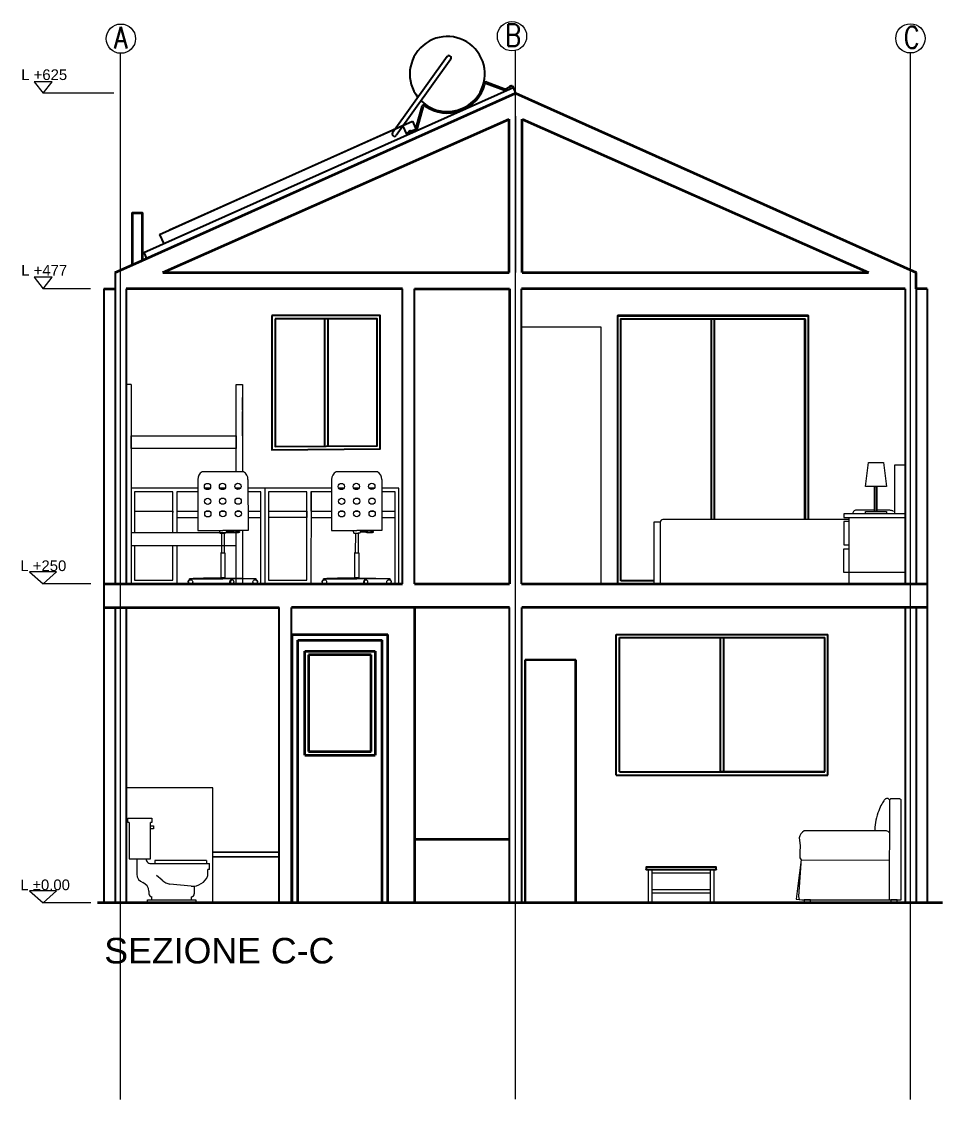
# Model space of a CAD drawing. Header units: inches. Extents: x -36 to 65, y 6 to 43.
# Drawn here: x -35.8 to -28.59, y 34.82 to 43.25 of the extents above; entities that cross this region are included whole.
import ezdxf

# ---------------------------------------------------------------- set-up
doc = ezdxf.new("R2010")
doc.units = ezdxf.units.IN
doc.header["$MEASUREMENT"] = 0
for name, color, linetype, lineweight in [('A-ANNO-SYMB', 3, 'Continuous', 18), ('A-ANNO-TEXT', 3, 'Continuous', 18), ('A-DETL-MBND', 7, 'Continuous', 18), ('A-DETL-MCUT', 7, 'Continuous', 25), ('A-ELEV-MBE1', 7, 'Continuous', 35), ('A-ELEV-MBE2', 4, 'Continuous', 25), ('A-FURN', 8, 'Continuous', 18), ('A-SECT-MCUT', 7, 'Continuous', 25)]:
    doc.layers.add(name, color=color, linetype=linetype, lineweight=lineweight)
doc.styles.add('ARCH', font='txt')
doc.styles.add('E-ROMANS', font='romans.shx', dxfattribs={"width": 0.8})
doc.styles.get("Standard").update_dxf_attribs({"font": 'arial.ttf'})

# ---------------------------------------------------------------- blocks, each defined once
blk = doc.blocks.new('15STOI06')
for p, q in [((0, 28), (8, 28)), ((0, 26.5), (0, 28)), ((0.5, 26.5), (0, 26.5)), ((0.5, 26.5), (0.5, 14.5)), ((8, 26.5), (7.5, 26.5)), ((7.5, 14.5), (7.5, 26.5)), ((7.5, 25.5), (8.5, 25.5)), ((8, 28), (8, 26.5)), ((8.5, 25.5), (8.5, 24.5)), ((8.5, 24.5), (7.5, 24.5)), ((0.5, 14.5), (7.5, 14.5)), ((3, 14.5), (3, 9.5)), ((8, 13), (27, 13)), ((26, 14), (9, 14)), ((9, 14), (9, 13)), ((26, 14), (26, 13)), ((26.5, 9), (26.5, 11)), ((27, 11), (26.5, 11)), ((27, 11), (27, 13)), ((11.354315, 7.454738), (9.5, 9)), ((7, 3.843146), (7, 3)), ((21, 5.5), (13.959358, 6.192767)), ((22, 5.5), (22, 3)), ((6.5, 0), (6.5, 1)), ((6.5, 1), (22.5, 1)), ((8, 1), (8, 2)), ((21, 2), (21, 1)), ((22.5, 1), (22.5, 0))]:
    blk.add_line(p, q)
for centre, radius, start, end in [((7.75, 14.75), 1.767767, 188.130102, 278.130102), ((6, 9.5), 3, 180, 250.528779), ((15.195421, 12.064065), 6, 230.194429, 258.111342), ((21.328172, 11.05573), 5.565414, 266.619522, 338.322863), ((4, 3.843146), 3, 0, 70.528779), ((8, 3), 1, 180, 270), ((21, 3), 1, 270, 0)]:
    blk.add_arc(centre, radius, start, end)
at = {"style": 'ARCH', "flags": 3}
blk.add_attdef('ITEM', (0, -9), '', height=6, dxfattribs=at)
blk = doc.blocks.new('族几何图形组合_2633-Back')
at = {"layer": ''}
for p, q in [((-450, 459), (-450, 431)), ((449, 460), (-449, 460)), ((-449, 430), (449, 430)), ((450, 431), (450, 459))]:
    blk.add_line(p, q, dxfattribs=at)
for points, knots in [([(-450, 459), (-450, 459), (-450, 459), (-450, 459), (-450, 460), (-450, 460), (-450, 460), (-449, 460), (-449, 460), (-449, 460)], [0, 0, 0, 0, 0.1666667, 0.3333333, 0.4583333, 0.5833333, 0.6666667, 0.75, 0.8333294, 0.8333294, 0.8333294, 0.8333294]), ([(-449, 430), (-449, 430), (-449, 430), (-450, 430), (-450, 430), (-450, 430), (-450, 430), (-450, 431), (-450, 431), (-450, 431)], [0.1666695, 0.1666695, 0.1666695, 0.1666695, 0.25, 0.3333333, 0.4166667, 0.5, 0.6666667, 0.8333333, 1, 1, 1, 1]), ([(449, 460), (449, 460), (449, 460), (450, 460), (450, 460), (450, 460), (450, 459), (450, 459), (450, 459), (450, 459)], [-0.8333294, -0.8333294, -0.8333294, -0.8333294, -0.75, -0.6666667, -0.5833333, -0.4583333, -0.3333333, -0.1666667, 0, 0, 0, 0]), ([(450, 431), (450, 431), (450, 431), (450, 430), (450, 430), (450, 430), (450, 430), (449, 430), (449, 430), (449, 430)], [-1, -1, -1, -1, -0.8333333, -0.6666667, -0.5, -0.4166667, -0.3333333, -0.25, -0.1666695, -0.1666695, -0.1666695, -0.1666695])]:
    blk.add_open_spline(points, degree=3, knots=knots, dxfattribs=at)
for points in [[(-449, 460), (-449, 460), (-449, 460), (-449, 460)], [(-449, 430), (-449, 430), (-449, 430), (-449, 430)], [(449, 460), (449, 460), (449, 460), (449, 460)], [(449, 430), (449, 430), (449, 430), (449, 430)]]:
    blk.add_open_spline(points, degree=3, dxfattribs=at)
blk = doc.blocks.new('族几何图形组合_2780-Right')
at = {"layer": ''}
for p, q in [((-400, 0), (-400, 1920)), ((-400, 1920), (0, 1920)), ((-399, 1919), (-400, 1920)), ((-399, 1919), (-399, 1)), ((-1, 1919), (-399, 1919)), ((0, 1920), (-1, 1919)), ((-1, 1), (-1, 1919)), ((0, 1920), (0, 0)), ((-400, 0), (-399, 1)), ((0, 0), (-400, 0)), ((-399, 1), (-1, 1)), ((0, 0), (-1, 1))]:
    blk.add_line(p, q, dxfattribs=at)

msp = doc.modelspace()

# ---------------------------------------------------------------- linework, layer by layer
for p, q in [((-32.8183, 38.8501), (-32.8183, 41.1601)), ((-32.7233, 38.8501), (-32.7233, 41.1601))]:
    msp.add_line(p, q)
at = {"layer": 'A-ANNO-SYMB'}
for p, q in [((-31.9319, 34.8196), (-31.9319, 43.0262)), ((-35.0227, 34.817), (-35.0228, 43.0006)), ((-28.8408, 34.817), (-28.8408, 43.0006)), ((-35.0758, 42.6901), (-35.63, 42.6901)), ((-35.2593, 41.1601), (-35.63, 41.1601)), ((-35.2567, 38.8519), (-35.63, 38.8519)), ((-35.2567, 36.3551), (-35.63, 36.3551))]:
    msp.add_line(p, q, dxfattribs=at)
for points in [[(-35.7005, 42.7798), (-35.63, 42.6901), (-35.5594, 42.7798)], [(-35.7005, 41.2497), (-35.63, 41.1601), (-35.5594, 41.2497)], [(-35.7356, 38.9458), (-35.63, 38.8519), (-35.5244, 38.9458)], [(-35.7356, 36.449), (-35.63, 36.3551), (-35.5244, 36.449)]]:
    msp.add_lwpolyline(points, close=True, dxfattribs=at)
for centre in [(-35.0211, 43.1166), (-31.9603, 43.136), (-28.8421, 43.1191)]:
    msp.add_circle(centre, 0.1146, dxfattribs=at)
at = {"layer": 'A-DETL-MBND'}
msp.add_line((-31.9319, 42.509), (-31.9319, 41.2873), dxfattribs=at)
at = {"layer": 'A-DETL-MCUT'}
for p, q in [((-35.0665, 41.2873), (-35.0663, 38.8501)), ((-35.1533, 41.1601), (-35.1533, 38.8501)), ((-34.9793, 41.1601), (-34.9793, 38.8501)), ((-28.8843, 41.1601), (-28.8843, 38.8501)), ((-28.7973, 41.1601), (-28.7973, 38.8501)), ((-28.7103, 41.1601), (-28.7103, 38.6651)), ((-35.1533, 38.8501), (-35.1533, 36.3551)), ((-35.0663, 38.6651), (-35.0663, 36.3551)), ((-34.9793, 38.6651), (-34.9793, 36.3551)), ((-28.8843, 38.6651), (-28.8843, 36.3551)), ((-28.7973, 38.6651), (-28.7973, 36.3551)), ((-28.7103, 38.6651), (-28.7103, 36.3551))]:
    msp.add_line(p, q, dxfattribs=at)
at = {"layer": 'A-DETL-MCUT', "color": 1}
for p, q in [((-31.1441, 37.3551), (-31.1441, 38.4551)), ((-31.1441, 37.3551), (-31.1441, 38.4551)), ((-31.1441, 38.4551), (-29.488, 38.4551)), ((-31.1191, 38.4551), (-29.488, 38.4551)), ((-31.1191, 37.3801), (-31.1191, 38.4301)), ((-31.1191, 38.4301), (-29.513, 38.4301)), ((-30.3287, 37.3801), (-30.3287, 38.4301)), ((-30.3037, 37.3801), (-30.3037, 38.4301)), ((-29.513, 37.3801), (-29.513, 38.4301)), ((-29.488, 37.3551), (-29.488, 38.4551)), ((-31.1191, 37.3801), (-29.513, 37.3801)), ((-31.1191, 37.3801), (-30.3162, 37.3801)), ((-30.3162, 37.3801), (-30.3287, 37.3801)), ((-30.3162, 37.3801), (-30.3037, 37.3801)), ((-29.513, 37.3801), (-30.3159, 37.3801)), ((-31.1441, 37.3551), (-29.488, 37.3551))]:
    msp.add_line(p, q, dxfattribs=at)
at = {"layer": 'A-ELEV-MBE1'}
for p, q in [((-34.9301, 41.3483), (-31.9319, 42.6902)), ((-31.9319, 42.6902), (-28.7973, 41.2873)), ((-34.6921, 41.2873), (-31.9819, 42.4869)), ((-31.9819, 41.2873), (-31.9819, 42.4869)), ((-31.8819, 42.4869), (-29.1717, 41.2873)), ((-31.8819, 41.2873), (-31.8819, 42.4869)), ((-35.0665, 41.2873), (-34.9301, 41.3483)), ((-34.6921, 41.2873), (-31.9819, 41.2873)), ((-31.8819, 41.2873), (-29.1717, 41.2873)), ((-28.7973, 41.1601), (-28.7973, 41.2873)), ((-35.1533, 41.1601), (-35.0665, 41.1601)), ((-34.9793, 41.1601), (-34.9793, 41.1601)), ((-32.8183, 41.1601), (-34.9793, 41.1601)), ((-32.7233, 41.1601), (-31.9804, 41.1601)), ((-31.9804, 41.1601), (-31.9804, 38.8501)), ((-28.8843, 41.1601), (-31.8853, 41.1601)), ((-28.7103, 41.1601), (-28.7973, 41.1601)), ((-35.1533, 38.8501), (-32.8183, 38.8501)), ((-32.7233, 38.8501), (-31.9804, 38.8501)), ((-31.8853, 38.8501), (-28.7103, 38.8501)), ((-35.1533, 38.6651), (-33.7815, 38.6651)), ((-31.9792, 38.6651), (-33.6865, 38.6651)), ((-28.7103, 38.6651), (-31.8844, 38.6651)), ((-28.5918, 36.355), (-35.2047, 36.355))]:
    msp.add_line(p, q, dxfattribs=at)
at = {"layer": 'A-ELEV-MBE1', "color": 1}
for p, q in [((-31.1329, 40.9501), (-29.6431, 40.9502)), ((-29.6683, 40.9201), (-29.6682, 39.3551)), ((-33.6823, 38.4551), (-32.9323, 38.4551)), ((-33.6823, 38.4551), (-33.6823, 36.3551)), ((-33.6373, 36.3551), (-33.6373, 38.4101)), ((-33.6373, 38.4101), (-32.9773, 38.4101)), ((-32.9773, 36.3551), (-32.9773, 38.4101)), ((-32.9323, 36.3551), (-32.9323, 38.4551)), ((-33.5823, 37.5101), (-33.5823, 38.3251)), ((-33.5823, 38.3251), (-33.0323, 38.3251)), ((-33.0623, 38.2951), (-33.5523, 38.2951)), ((-33.5523, 38.2951), (-33.5523, 37.5401)), ((-33.0623, 37.5401), (-33.0623, 38.2951)), ((-33.0323, 38.3251), (-33.0323, 37.5101)), ((-33.5823, 37.5101), (-33.5823, 37.5401)), ((-33.5523, 37.5401), (-33.0623, 37.5401)), ((-33.5823, 37.5101), (-33.0323, 37.5101))]:
    msp.add_line(p, q, dxfattribs=at)
at = {"layer": 'A-ELEV-MBE1', "color": 220}
for p, q in [((-32.7233, 38.6651), (-32.7233, 36.3551)), ((-31.9794, 36.8506), (-32.7233, 36.8506))]:
    msp.add_line(p, q, dxfattribs=at)
at = {"layer": 'A-ELEV-MBE1'}
msp.add_lwpolyline([(-34.9301, 41.3483), (-34.9301, 41.3483), (-34.9301, 41.7546), (-34.8551, 41.7546), (-34.8551, 41.3819)], dxfattribs=at)
at = {"layer": 'A-ELEV-MBE2'}
for p, q in [((-32.4678, 42.9769), (-32.8945, 42.3806)), ((-32.4391, 42.9559), (-32.8656, 42.3597)), ((-32.16, 42.7656), (-32.028, 42.7152)), ((-32.1558, 42.7764), (-32.0238, 42.726)), ((-31.9569, 42.7464), (-32.0011, 42.7266)), ((-31.9779, 42.7376), (-31.9805, 42.7433)), ((-31.9802, 42.744), (-31.9668, 42.75)), ((-31.9749, 42.7389), (-31.9775, 42.7446)), ((-31.9691, 42.7484), (-31.9665, 42.7427)), ((-31.9661, 42.7497), (-31.9636, 42.744)), ((-31.9569, 42.7464), (-31.9522, 42.7358)), ((-32.7114, 42.4204), (-32.6639, 42.5879)), ((-32.7003, 42.4172), (-32.6526, 42.5849)), ((-32.7279, 42.4014), (-32.7883, 42.3743)), ((-32.7883, 42.3743), (-32.7836, 42.3638)), ((-32.7883, 42.3743), (-32.7836, 42.3638)), ((-32.7655, 42.3851), (-32.7681, 42.3908)), ((-32.7678, 42.3915), (-32.7544, 42.3975)), ((-32.7625, 42.3865), (-32.7651, 42.3922)), ((-32.7567, 42.3959), (-32.7541, 42.3902)), ((-32.7537, 42.3973), (-32.7511, 42.3915))]:
    msp.add_line(p, q, dxfattribs=at)
at = {"layer": 'A-ELEV-MBE2', "color": 1}
for p, q in [((-33.4274, 40.9251), (-33.4274, 39.9283)), ((-33.4024, 40.9251), (-33.4024, 39.9283)), ((-30.8489, 38.8751), (-31.1078, 38.8751))]:
    msp.add_line(p, q, dxfattribs=at)
at = {"layer": 'A-ELEV-MBE2'}
for points in [[(-34.8407, 41.4431), (-31.9522, 42.7358)], [(-31.9522, 42.7358), (-31.9319, 42.6902)], [(-34.7185, 41.5854), (-32.8162, 42.4368)], [(-34.7185, 41.5854), (-32.8162, 42.4368)], [(-34.6416, 41.6199), (-32.7393, 42.4712)], [(-32.8162, 42.4368), (-32.7836, 42.3638)], [(-32.8162, 42.4368), (-32.7836, 42.3638)], [(-32.7393, 42.4712), (-32.7066, 42.3982)], [(-34.7185, 41.5854), (-34.6859, 41.5124)], [(-34.7185, 41.5854), (-34.6859, 41.5124)], [(-34.8407, 41.4431), (-34.8203, 41.3975)]]:
    msp.add_lwpolyline(points, dxfattribs=at)
at = {"layer": 'A-ELEV-MBE2', "color": 1}
for points in [[(-33.8384, 40.9501), (-33.8384, 39.9001), (-32.9914, 39.9065), (-32.9914, 40.9501)], [(-33.8134, 40.9251), (-33.8134, 39.9253), (-33.0164, 39.9313), (-33.0164, 40.9251)]]:
    msp.add_lwpolyline(points, close=True, dxfattribs=at)
for points in [[(-31.1329, 38.8501), (-31.1329, 40.9501), (-29.6433, 40.9502), (-29.6432, 39.3551)], [(-31.1078, 38.8751), (-31.1079, 40.9251), (-29.6683, 40.9252), (-29.6682, 39.3551)], [(-30.402, 40.9201), (-30.4016, 39.7104), (-30.4015, 39.3551)], [(-30.3764, 39.3551), (-30.3764, 39.7104), (-30.3765, 40.9201)]]:
    msp.add_lwpolyline(points, dxfattribs=at)
at = {"layer": 'A-ELEV-MBE2'}
for centre, radius, start, end in [((-32.4664, 42.84), 0.2936, 225.56838, 218.43727), ((-32.4534, 42.9665), 0.0178, 323.50184, 144.71841), ((-32.4664, 42.84), 0.3052, 235.35032, 344.88562), ((-32.1633, 42.7569), 0.0208, 69.11012, 160.19507), ((-32.1633, 42.7569), 0.00927, 69.13934, 157.43176), ((-32.0132, 42.7538), 0.0414, 249.11012, 294.11012), ((-32.0132, 42.7538), 0.0298, 249.11012, 294.11012), ((-31.98, 42.7435), 0.000537, 114.11012, 204.11012), ((-31.978, 42.7444), 0.000537, 24.11012, 114.11012), ((-31.9774, 42.7378), 0.000537, 204.11012, 294.11012), ((-31.977, 42.7449), 0.000537, 114.11012, 204.11012), ((-31.9754, 42.7387), 0.000537, 294.11012, 24.11012), ((-31.9744, 42.7391), 0.000537, 204.11012, 294.11012), ((-31.9696, 42.7482), 0.000537, 24.11012, 114.11012), ((-31.9686, 42.7486), 0.000537, 114.11012, 204.11012), ((-31.9666, 42.7495), 0.000537, 24.11012, 114.11012), ((-31.967, 42.7425), 0.000537, 294.11012, 24.11012), ((-31.966, 42.7429), 0.000537, 204.11012, 294.11012), ((-31.964, 42.7438), 0.000537, 294.11012, 24.11012), ((-32.6443, 42.5808), 0.0208, 59.88941, 159.99153), ((-32.6443, 42.5808), 0.00926, 62.30828, 153.62295), ((-32.8801, 42.3702), 0.0178, 144.11012, 325.07999), ((-32.7676, 42.3911), 0.000537, 114.11012, 204.11012), ((-32.7656, 42.3919), 0.000537, 24.11012, 114.11012), ((-32.765, 42.3853), 0.000537, 204.11012, 294.11012), ((-32.7646, 42.3924), 0.000537, 114.11012, 204.11012), ((-32.763, 42.3862), 0.000537, 294.11012, 24.11012), ((-32.762, 42.3867), 0.000537, 204.11012, 294.11012), ((-32.7572, 42.3957), 0.000537, 24.11012, 114.11012), ((-32.7562, 42.3961), 0.000537, 114.11012, 204.11012), ((-32.7542, 42.397), 0.000537, 24.11012, 114.11012), ((-32.7546, 42.39), 0.000537, 294.11012, 24.11012), ((-32.7536, 42.3904), 0.000537, 204.11012, 294.11012), ((-32.7516, 42.3913), 0.000537, 294.11012, 24.11012), ((-32.7401, 42.4285), 0.0298, 294.11012, 344.11012), ((-32.7401, 42.4285), 0.0414, 294.11012, 344.11012)]:
    msp.add_arc(centre, radius, start, end, dxfattribs=at)
at = {"layer": 'A-FURN'}
for p, q in [((-31.2623, 40.8601), (-31.8853, 40.8601)), ((-31.2623, 38.8501), (-31.2623, 40.8601)), ((-34.9413, 40.4101), (-34.9793, 40.4101)), ((-34.9413, 40.4101), (-34.9413, 38.8501)), ((-34.1182, 39.727), (-34.1182, 40.4101)), ((-34.1182, 40.4101), (-34.0682, 40.4101)), ((-34.0682, 40.4101), (-34.0682, 39.727)), ((-34.0682, 40.1001), (-34.0682, 40.2001)), ((-34.0682, 39.9001), (-34.0682, 39.727)), ((-34.0608, 39.727), (-34.3848, 39.727)), ((-33.0135, 39.727), (-33.3374, 39.727)), ((-28.8843, 39.7801), (-28.968, 39.7801)), ((-28.968, 39.7801), (-28.968, 39.4001)), ((-33.3721, 39.6001), (-33.8947, 39.6001)), ((-33.2748, 39.6001), (-33.3169, 39.6001)), ((-33.1576, 39.6001), (-33.1991, 39.6001)), ((-33.0368, 39.6001), (-33.078, 39.6001)), ((-32.8452, 38.8501), (-32.8452, 39.6001)), ((-29.1223, 39.4276), (-29.2506, 39.4285)), ((-29.0109, 39.4268), (-29.1023, 39.4275)), ((-29.0038, 39.4266), (-29.0109, 39.4268)), ((-28.997, 39.426), (-29.0038, 39.4266)), ((-28.9906, 39.425), (-28.997, 39.426)), ((-28.9849, 39.4235), (-28.9906, 39.425)), ((-28.9799, 39.4213), (-28.9849, 39.4235)), ((-28.9758, 39.4184), (-28.9799, 39.4213)), ((-34.5828, 39.3701), (-34.4195, 39.3701)), ((-34.0261, 39.3701), (-33.9247, 39.3701)), ((-33.5333, 39.3701), (-33.3721, 39.3701)), ((-32.9788, 39.3701), (-32.8752, 39.3701)), ((-30.8489, 38.8501), (-30.8489, 39.3351)), ((-30.8489, 39.3351), (-30.8006, 39.3351)), ((-30.8006, 39.3351), (-30.8006, 38.8501)), ((-34.233, 39.2483), (-34.2126, 39.2483)), ((-34.1524, 39.2554), (-34.1971, 39.2555)), ((-34.1953, 39.2619), (-34.1524, 39.2619)), ((-34.1524, 39.2619), (-34.1524, 39.2554)), ((-34.1182, 38.8501), (-34.1182, 39.2676)), ((-34.0682, 39.2676), (-34.0682, 39.1501)), ((-34.0682, 39.2676), (-34.0682, 38.8501)), ((-33.1857, 39.2483), (-33.1652, 39.2483)), ((-33.1051, 39.2554), (-33.1498, 39.2555)), ((-33.1479, 39.2619), (-33.1051, 39.2619)), ((-33.1051, 39.2619), (-33.1051, 39.2554)), ((-34.5182, 39.1501), (-34.4382, 39.1501)), ((-34.2339, 39.0934), (-34.2117, 39.0936)), ((-34.0682, 39.1301), (-34.0682, 39.0501)), ((-33.1865, 39.0934), (-33.1644, 39.0936)), ((-29.3642, 38.9401), (-29.3643, 39.1251)), ((-29.3643, 39.1251), (-29.3255, 39.1251)), ((-29.3255, 39.1251), (-29.3255, 38.9401)), ((-34.4837, 38.8826), (-34.4837, 38.8899)), ((-34.4678, 38.8831), (-34.4837, 38.8831)), ((-34.4758, 38.8831), (-34.4804, 38.8831)), ((-34.4692, 38.8831), (-34.4738, 38.8831)), ((-34.4678, 38.8899), (-34.4678, 38.8816)), ((-34.2063, 38.8969), (-34.2393, 38.8969)), ((-34.1594, 38.883), (-34.1548, 38.883)), ((-34.1528, 38.883), (-34.1482, 38.883)), ((-33.9778, 38.8899), (-33.9778, 38.8816)), ((-33.9778, 38.8831), (-33.962, 38.8831)), ((-33.9764, 38.8831), (-33.9718, 38.8831)), ((-33.9698, 38.8831), (-33.9652, 38.8831)), ((-33.962, 38.8826), (-33.962, 38.8899)), ((-33.4363, 38.8826), (-33.4363, 38.8899)), ((-33.4205, 38.8831), (-33.4363, 38.8831)), ((-33.4285, 38.8831), (-33.4331, 38.8831)), ((-33.4218, 38.8831), (-33.4265, 38.8831)), ((-33.4205, 38.8899), (-33.4205, 38.8816)), ((-33.159, 38.8969), (-33.1919, 38.8969)), ((-33.1121, 38.883), (-33.1074, 38.883)), ((-33.1054, 38.883), (-33.1008, 38.883)), ((-32.9304, 38.8899), (-32.9304, 38.8816)), ((-32.9304, 38.8831), (-32.9146, 38.8831)), ((-32.9291, 38.8831), (-32.9244, 38.8831)), ((-32.9224, 38.8831), (-32.9178, 38.8831)), ((-32.9146, 38.8826), (-32.9146, 38.8899)), ((-28.8843, 38.9401), (-29.3642, 38.9401)), ((-29.3255, 38.9401), (-29.3255, 38.8501)), ((-34.4913, 38.8665), (-34.4964, 38.8665)), ((-34.1609, 38.8664), (-34.1675, 38.8664)), ((-33.9543, 38.8665), (-33.9493, 38.8665)), ((-33.4439, 38.8665), (-33.449, 38.8665)), ((-33.1135, 38.8664), (-33.1202, 38.8664)), ((-32.907, 38.8665), (-32.9019, 38.8665)), ((-30.8489, 38.8501), (-30.8489, 38.8501)), ((-34.3015, 37.2551), (-34.9793, 37.2551)), ((-34.3015, 36.3551), (-34.3015, 37.2551)), ((-29.0729, 37.1167), (-29.0788, 37.1041)), ((-29.0672, 37.1279), (-29.0729, 37.1167)), ((-29.0616, 37.1377), (-29.0672, 37.1279)), ((-29.0564, 37.1461), (-29.0616, 37.1377)), ((-29.0516, 37.1531), (-29.0564, 37.1461)), ((-29.0473, 37.1587), (-29.0516, 37.1531)), ((-29.0433, 37.1631), (-29.0473, 37.1587)), ((-29.0398, 37.1663), (-29.0433, 37.1631)), ((-29.0366, 37.1687), (-29.0398, 37.1663)), ((-29.0336, 37.1702), (-29.0366, 37.1687)), ((-29.0308, 37.1712), (-29.0336, 37.1702)), ((-29.0282, 37.1717), (-29.0308, 37.1712)), ((-29.0257, 37.1719), (-29.0282, 37.1717)), ((-29.0232, 37.172), (-29.0257, 37.1719)), ((-29.0207, 37.1718), (-29.0232, 37.172)), ((-29.0182, 37.1714), (-29.0207, 37.1718)), ((-29.0157, 37.1705), (-29.0182, 37.1714)), ((-29.0132, 37.1692), (-29.0157, 37.1705)), ((-29.0106, 37.1674), (-29.0132, 37.1692)), ((-29.008, 37.1649), (-29.0106, 37.1674)), ((-29.0065, 37.1565), (-29.0096, 36.3787)), ((-29.0053, 37.1617), (-29.008, 37.1649)), ((-28.9265, 37.1683), (-28.9978, 37.1683)), ((-28.9155, 36.3787), (-28.9155, 37.1585)), ((-29.1021, 37.0403), (-29.1073, 37.0215)), ((-29.0965, 37.0582), (-29.1021, 37.0403)), ((-29.0907, 37.0749), (-29.0965, 37.0582)), ((-29.0848, 37.0902), (-29.0907, 37.0749)), ((-29.0788, 37.1041), (-29.0848, 37.0902)), ((-29.1212, 36.948), (-29.1221, 36.9325)), ((-29.1192, 36.9651), (-29.1212, 36.948)), ((-29.116, 36.9834), (-29.1192, 36.9651)), ((-29.112, 37.0024), (-29.116, 36.9834)), ((-29.1073, 37.0215), (-29.112, 37.0024)), ((-29.7133, 36.8632), (-29.7045, 36.8029)), ((-29.0304, 36.9194), (-29.6728, 36.9177)), ((-29.1221, 36.9325), (-29.1216, 36.9192)), ((-29.7045, 36.8029), (-29.7066, 36.7479)), ((-29.697, 36.693), (-29.7235, 36.4877)), ((-29.7066, 36.7479), (-29.7077, 36.7081)), ((-29.7077, 36.7081), (-29.697, 36.693)), ((-29.697, 36.693), (-29.0083, 36.6902)), ((-30.8933, 36.3551), (-30.8933, 36.6172)), ((-30.8658, 36.6172), (-30.8658, 36.3551)), ((-30.4079, 36.3551), (-30.4079, 36.6172)), ((-30.3805, 36.6172), (-30.3805, 36.3551)), ((-29.7005, 36.6664), (-29.7179, 36.4054)), ((-30.4079, 36.5867), (-30.8658, 36.5867)), ((-30.4079, 36.4567), (-30.8658, 36.4567)), ((-29.7235, 36.4877), (-29.7358, 36.3849)), ((-33.7815, 36.3551), (-33.7815, 36.3551)), ((-30.8658, 36.4326), (-30.4079, 36.4326)), ((-29.7358, 36.3849), (-29.6913, 36.3789)), ((-29.7179, 36.4054), (-29.7136, 36.3819)), ((-29.6913, 36.3789), (-29.0027, 36.3787)), ((-29.6248, 36.3789), (-29.6726, 36.3789)), ((-29.6726, 36.3789), (-29.6726, 36.3551)), ((-29.6248, 36.3551), (-29.6248, 36.3789)), ((-29.0096, 36.3787), (-28.9155, 36.3787)), ((-28.9467, 36.3787), (-28.9945, 36.3787)), ((-28.9945, 36.3787), (-28.9945, 36.355)), ((-28.9467, 36.355), (-28.9467, 36.3787))]:
    msp.add_line(p, q, dxfattribs=at)
for points in [[(-34.0682, 40.2101), (-34.0682, 40.3101)], [(-34.0682, 40.0101), (-34.0682, 40.1101)], [(-34.1182, 39.727), (-34.1182, 39.9101), (-34.9413, 39.9101), (-34.9413, 40.0101), (-34.1182, 40.0101), (-34.1182, 39.9101)], [(-34.4193, 39.6673), (-34.4195, 39.2676), (-34.2228, 39.2676)], [(-34.0262, 39.6674), (-34.0261, 39.2676), (-34.2228, 39.2676)], [(-33.372, 39.6672), (-33.3721, 39.2676), (-33.1755, 39.2676)], [(-32.9789, 39.6672), (-32.9788, 39.2676), (-33.1755, 39.2676)], [(-34.4193, 39.6001), (-34.9413, 39.6001), (-34.9413, 38.8501)], [(-34.6142, 39.3301), (-34.6142, 39.5701), (-34.9142, 39.5701), (-34.9142, 39.4201), (-34.6142, 39.4201), (-34.6142, 39.5701), (-34.9142, 39.5701), (-34.9142, 39.3301)], [(-34.4195, 39.5701), (-34.5823, 39.5701), (-34.5829, 39.3301)], [(-34.5827, 39.5701), (-34.5827, 39.4201), (-34.4194, 39.4201)], [(-34.4195, 39.5701), (-34.5827, 39.5701)], [(-34.3221, 39.6001), (-34.3642, 39.6001)], [(-34.2049, 39.6001), (-34.2465, 39.6001)], [(-34.0841, 39.6001), (-34.1254, 39.6001)], [(-33.8947, 39.6001), (-34.0262, 39.6001)], [(-33.8947, 38.8501), (-33.9247, 38.8501), (-33.9247, 39.5701), (-34.0261, 39.5701)], [(-34.0261, 39.4201), (-33.9247, 39.4201), (-33.9247, 39.5701), (-34.0261, 39.5701)], [(-33.3721, 39.6001), (-33.8947, 39.6001), (-33.8947, 38.8501)], [(-33.3721, 39.5701), (-33.5328, 39.5701), (-33.5347, 38.8501)], [(-33.5332, 39.5701), (-33.5332, 39.4201), (-33.3721, 39.4201)], [(-33.3721, 39.5701), (-33.5332, 39.5701)], [(-32.8452, 39.6001), (-32.9788, 39.6001)], [(-32.8452, 38.8501), (-32.8752, 38.8501), (-32.8752, 39.5701), (-32.9788, 39.5701)], [(-32.9788, 39.4201), (-32.8752, 39.4201), (-32.8752, 39.5701), (-32.9788, 39.5701)], [(-29.1123, 39.4168), (-29.1023, 39.4168), (-29.1023, 39.6135), (-29.1123, 39.6135), (-29.1123, 39.4168), (-29.1223, 39.4168), (-29.1223, 39.6135), (-29.1123, 39.6135)], [(-34.6142, 39.4201), (-34.6142, 39.4101)], [(-34.353, 39.4201), (-34.3279, 39.4201)], [(-34.2363, 39.4201), (-34.2097, 39.4201)], [(-34.1158, 39.4201), (-34.0883, 39.4201)], [(-33.5647, 39.4201), (-33.5647, 39.3701), (-33.8647, 39.3701)], [(-33.3057, 39.4201), (-33.2805, 39.4201)], [(-33.189, 39.4201), (-33.1623, 39.4201)], [(-33.0684, 39.4201), (-33.041, 39.4201)], [(-29.2506, 39.4285), (-29.2577, 39.4284), (-29.2645, 39.4278), (-29.2709, 39.4268), (-29.2766, 39.4253), (-29.2817, 39.4231), (-29.2858, 39.4202), (-29.2889, 39.4165), (-29.2911, 39.412), (-29.2925, 39.407), (-29.2932, 39.4015), (-29.2933, 39.4001)], [(-34.9142, 39.3301), (-34.9142, 39.2501)], [(-34.6142, 39.2501), (-34.6142, 39.3301)], [(-34.5829, 39.3301), (-34.5831, 39.2501)], [(-29.3255, 39.3401), (-29.3643, 39.3401), (-29.3642, 39.1551), (-29.3255, 39.1551)], [(-29.3255, 39.3701), (-29.3255, 39.3401), (-29.3255, 39.1551), (-29.3255, 39.1251)], [(-34.1524, 39.2619), (-34.1498, 39.2629), (-34.1457, 39.2637), (-34.1404, 39.2642), (-34.1344, 39.2645), (-34.128, 39.2646), (-34.1216, 39.2646), (-34.1155, 39.2644), (-34.11, 39.2642), (-34.1055, 39.2638), (-34.102, 39.2634), (-34.0992, 39.263), (-34.0972, 39.2624), (-34.0957, 39.2619), (-34.0946, 39.2613), (-34.0939, 39.2607), (-34.0935, 39.26), (-34.0931, 39.2594), (-34.0929, 39.2588), (-34.0927, 39.2581), (-34.0927, 39.2575), (-34.0927, 39.2568), (-34.0929, 39.2561), (-34.0931, 39.2555), (-34.0935, 39.2549), (-34.0939, 39.2542), (-34.0946, 39.2536), (-34.0957, 39.253), (-34.0972, 39.2525), (-34.0992, 39.2519), (-34.102, 39.2515), (-34.1056, 39.2511), (-34.1101, 39.2507), (-34.1155, 39.2505), (-34.1217, 39.2503), (-34.1281, 39.2504), (-34.1345, 39.2507), (-34.1405, 39.2513), (-34.1458, 39.2523), (-34.1498, 39.2536), (-34.1524, 39.2554)], [(-34.1182, 39.2501), (-34.1182, 39.2676)], [(-33.1051, 39.2619), (-33.1024, 39.2629), (-33.0983, 39.2637), (-33.0931, 39.2642), (-33.0871, 39.2645), (-33.0807, 39.2646), (-33.0742, 39.2646), (-33.0681, 39.2644), (-33.0627, 39.2642), (-33.0582, 39.2638), (-33.0546, 39.2634), (-33.0519, 39.263), (-33.0498, 39.2624), (-33.0483, 39.2619), (-33.0473, 39.2613), (-33.0466, 39.2607), (-33.0461, 39.26), (-33.0458, 39.2594), (-33.0455, 39.2588), (-33.0454, 39.2581), (-33.0453, 39.2575), (-33.0454, 39.2568), (-33.0455, 39.2561), (-33.0458, 39.2555), (-33.0461, 39.2549), (-33.0466, 39.2542), (-33.0473, 39.2536), (-33.0483, 39.253), (-33.0498, 39.2525), (-33.0519, 39.2519), (-33.0547, 39.2515), (-33.0582, 39.2511), (-33.0627, 39.2507), (-33.0682, 39.2505), (-33.0743, 39.2503), (-33.0808, 39.2504), (-33.0872, 39.2507), (-33.0932, 39.2513), (-33.0984, 39.2523), (-33.1025, 39.2536), (-33.1051, 39.2554)], [(-34.9142, 39.1501), (-34.9142, 38.8801), (-34.6142, 38.8801), (-34.6142, 39.1501)], [(-34.5834, 39.1501), (-34.5842, 38.8501)], [(-34.4837, 38.8831), (-34.4804, 38.8831)], [(-34.1448, 38.8827), (-34.1448, 38.883), (-34.1482, 38.883)], [(-33.962, 38.8831), (-33.9652, 38.8831)], [(-33.4363, 38.8831), (-33.4331, 38.8831)], [(-33.0975, 38.8827), (-33.0975, 38.883), (-33.1008, 38.883)], [(-32.9146, 38.8831), (-32.9178, 38.8831)], [(-33.7939, 36.7525), (-34.3015, 36.7525), (-34.3015, 36.7525), (-33.7939, 36.7525), (-33.7939, 36.7525)], [(-34.3015, 36.7153), (-33.7815, 36.7153), (-33.7815, 36.7153), (-34.3015, 36.7153), (-34.3015, 36.7153)], [(-33.7904, 36.7521), (-33.7939, 36.7525), (-33.7939, 36.7525), (-33.7904, 36.7521), (-33.7904, 36.7521)], [(-33.7877, 36.751), (-33.7904, 36.7521), (-33.7904, 36.7521), (-33.7877, 36.751), (-33.7877, 36.751)], [(-33.7854, 36.7494), (-33.7877, 36.751), (-33.7877, 36.751), (-33.7854, 36.7494), (-33.7854, 36.7494)], [(-33.7838, 36.7471), (-33.7854, 36.7494), (-33.7854, 36.7494), (-33.7838, 36.7471), (-33.7838, 36.7471)], [(-33.7826, 36.7444), (-33.7838, 36.7471), (-33.7838, 36.7471), (-33.7826, 36.7444), (-33.7826, 36.7444)], [(-33.7819, 36.7409), (-33.7826, 36.7444), (-33.7826, 36.7444), (-33.7819, 36.7409), (-33.7819, 36.7409)], [(-33.7815, 36.7374), (-33.7819, 36.7409), (-33.7819, 36.7409), (-33.7815, 36.7374), (-33.7815, 36.7374)]]:
    msp.add_lwpolyline(points, dxfattribs=at)
for points in [[(-29.1708, 39.8001), (-29.0524, 39.8001), (-29.0287, 39.6135), (-29.1931, 39.6135)], [(-33.8647, 38.8801), (-33.5647, 38.8801), (-33.5647, 39.5701), (-33.8647, 39.5701), (-33.8647, 39.4201), (-33.5647, 39.4201), (-33.5647, 39.5701), (-33.8647, 39.5701)], [(-29.3643, 39.4001), (-29.3643, 39.3701), (-28.8843, 39.3701), (-28.8843, 39.4001)], [(-29.0301, 39.4001), (-29.1945, 39.4001), (-29.1945, 39.4168), (-29.0301, 39.4168)], [(-34.1182, 39.1501), (-34.1182, 39.2501), (-34.9413, 39.2501), (-34.9413, 39.1501)], [(-34.145, 38.8898), (-34.1608, 38.8898), (-34.1608, 38.883), (-34.145, 38.883)], [(-33.0976, 38.8898), (-33.1134, 38.8898), (-33.1134, 38.883), (-33.0976, 38.883)]]:
    msp.add_lwpolyline(points, close=True, dxfattribs=at)
for points in [[(-29.3255, 39.3551), (-30.7806, 39.3551, 0.321067), (-30.8006, 39.3351)], [(-34.252, 39.2676), (-34.2464, 39.2483), (-34.233, 39.2483), (-34.2339, 39.0934), (-34.2393, 39.0934), (-34.2393, 38.8969), (-34.2881, 38.8968, 0.00904), (-34.3736, 38.895, -0.001677), (-34.4837, 38.8911), (-34.4837, 38.8899), (-34.2222, 38.8898)], [(-34.1936, 39.2676), (-34.1992, 39.2483), (-34.2126, 39.2483), (-34.2117, 39.0934), (-34.2063, 39.0934), (-34.2063, 38.8969), (-34.1575, 38.8968, -0.00904), (-34.072, 38.895, 0.001677), (-33.962, 38.8911), (-33.962, 38.8899), (-34.2234, 38.8898)], [(-33.2047, 39.2676), (-33.1991, 39.2483), (-33.1857, 39.2483), (-33.1865, 39.0934), (-33.1919, 39.0934), (-33.1919, 38.8969), (-33.2407, 38.8968, 0.00904), (-33.3262, 38.895, -0.001677), (-33.4363, 38.8911), (-33.4363, 38.8899), (-33.1749, 38.8898)], [(-33.1463, 39.2676), (-33.1518, 39.2483), (-33.1652, 39.2483), (-33.1644, 39.0934), (-33.159, 39.0934), (-33.159, 38.8969), (-33.1102, 38.8968, -0.00904), (-33.0247, 38.895, 0.001677), (-32.9146, 38.8911), (-32.9146, 38.8899), (-33.176, 38.8898)]]:
    msp.add_lwpolyline(points, format="xyb", dxfattribs=at)
for centre, radius in [((-34.2257, 39.6131), 0.0245), ((-34.1048, 39.6133), 0.0245), ((-33.1784, 39.6131), 0.0245), ((-33.0574, 39.6133), 0.0245), ((-34.3432, 39.6126), 0.0245), ((-33.2958, 39.6126), 0.0245), ((-34.3413, 39.4973), 0.0245), ((-34.2238, 39.4978), 0.0245), ((-34.1029, 39.498), 0.0245), ((-33.2939, 39.4973), 0.0245), ((-33.1765, 39.4978), 0.0245), ((-33.0555, 39.498), 0.0245), ((-34.3405, 39.3991), 0.0245), ((-34.223, 39.3995), 0.0245), ((-34.102, 39.3998), 0.0245), ((-33.2931, 39.3991), 0.0245), ((-33.1756, 39.3995), 0.0245), ((-33.0547, 39.3998), 0.0245), ((-34.4747, 38.8665), 0.0166), ((-33.9709, 38.8665), 0.0166), ((-33.4274, 38.8665), 0.0166), ((-32.9236, 38.8665), 0.0166)]:
    msp.add_circle(centre, radius, dxfattribs=at)
for centre, radius, start, end in [((-34.3536, 39.6691), 0.0657, 118.29555, 181.63142), ((-34.092, 39.6691), 0.0657, 358.36858, 61.70445), ((-33.3062, 39.6691), 0.0657, 118.29555, 181.63142), ((-33.0447, 39.6691), 0.0657, 358.36858, 61.70445), ((-34.4798, 38.8665), 0.0166, 81.24483, 278.75517), ((-33.9659, 38.8665), 0.0166, 261.24483, 98.75517), ((-33.4324, 38.8665), 0.0166, 81.24483, 278.75517), ((-32.9185, 38.8665), 0.0166, 261.24483, 98.75517), ((-28.9938, 37.1563), 0.0127, 108.7176, 179.12681), ((-28.9269, 37.1568), 0.0116, 351.44792, 87.80412), ((-29.633, 36.8458), 0.0822, 118.91372, 167.78787), ((-29.0441, 36.8745), 0.047, 38.69891, 72.9285)]:
    msp.add_arc(centre, radius, start, end, dxfattribs=at)
at = {"layer": 'A-FURN', "extrusion": (0, 0, -1)}
for centre, start_param, end_param in [((-34.1594, 38.8664), 3.141593, 6.283185), ((-34.1528, 38.8664), 3.141593, 6.283185), ((-34.1464, 38.8664), 0, 3.141593), ((-33.1121, 38.8664), 3.141593, 6.283185), ((-33.1054, 38.8664), 3.141593, 6.283185), ((-33.099, 38.8664), 0, 3.141593), ((-34.1561, 38.8664), 3.141593, 4.712389), ((-33.1088, 38.8664), 3.141593, 4.712389)]:
    msp.add_ellipse(centre, major_axis=(0, 0.0166), ratio=0.488012, start_param=start_param, end_param=end_param, dxfattribs=at)
at = {"layer": 'A-SECT-MCUT'}
for p, q in [((-33.7815, 36.3551), (-33.7815, 38.6651)), ((-31.9794, 36.3551), (-31.9794, 38.6651)), ((-33.7715, 36.3551), (-33.7815, 36.3551))]:
    msp.add_line(p, q, dxfattribs=at)
for points in [[(-31.8853, 38.8501), (-31.8853, 41.1601)], [(-33.6865, 36.3551), (-33.6865, 38.6651)], [(-31.8844, 36.3551), (-31.8844, 38.6651)]]:
    msp.add_lwpolyline(points, dxfattribs=at)

# ---------------------------------------------------------------- block references
at = {"layer": 'A-FURN'}
for name, p, xscale, yscale, zscale in [('族几何图形组合_2780-Right', (-31.4612, 36.3546, 1), 0.0009906095987551051, 0.0009906095987551051, 0.0009906095987551051), ('15STOI06', (-34.9676, 36.3551), 0.0236842105263122, 0.0236842105263122, 0.0236842105263122), ('族几何图形组合_2633-Back', (-30.6363, 36.3547), 0.0006105099050547771, 0.0006105099050547771, 0.0006105099050547771)]:
    msp.add_blockref(name, p, dxfattribs=dict(at, xscale=xscale, yscale=yscale, zscale=zscale))

# ---------------------------------------------------------------- texts
at = {"layer": 'A-ANNO-TEXT'}
for s, p in [('L +625', (-35.8007, 42.793)), ('L +477', (-35.8007, 41.263)), ('L +250', (-35.8077, 38.9511)), ('L ±0.00', (-35.8077, 36.4543))]:
    msp.add_text(s, height=0.08341, dxfattribs=at).set_placement(p)
at = {"layer": 'A-ANNO-TEXT', "char_height": 0.1706, "attachment_point": 1, "style": 'E-ROMANS'}
for s, insert in [('A', (-35.0732, 43.2097)), ('B', (-32.0124, 43.229)), ('C', (-28.8941, 43.2121))]:
    msp.add_mtext_dynamic_manual_height_columns(s, width=37.201034, gutter_width=2.5, heights=[0], dxfattribs=dict(at, insert=insert))
at = {"layer": 'A-ANNO-TEXT', "insert": (-35.1509, 36.081), "char_height": 0.2, "attachment_point": 1}
msp.add_mtext_dynamic_manual_height_columns('SEZIONE C-C', width=7.73321, gutter_width=0.6146, heights=[0], dxfattribs=at)

doc.saveas('drawing.dxf')
